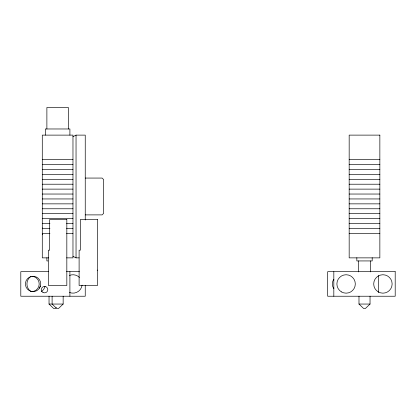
<?xml version="1.0" encoding="UTF-8"?>
<svg xmlns="http://www.w3.org/2000/svg" width="416" height="416" viewBox="0 0 416 416"><rect width="100%" height="100%" fill="white"/><g stroke="black" fill="none" stroke-linecap="round" stroke-linejoin="round"><path stroke-width="0.62" d="M56.368 307.616L55.442 308.506L53.674 308.506L49.036 304.054L49.036 296.228M63.149 296.228L63.149 304.054L58.51 308.506L56.742 308.506L52.104 304.054L52.104 296.228M370.037 296.228L370.037 304.054L365.394 308.506L363.626 308.506L358.987 304.054L358.987 296.228M72.972 136.651L76.04 135.117L85.244 135.117L85.244 220.022M42.281 159.666L72.972 159.666M349.17 159.666L379.855 159.666M42.281 164.575L72.972 164.575M349.17 164.575L379.855 164.575M42.281 169.484L72.972 169.484M349.17 169.484L379.855 169.484M42.281 174.398L72.972 174.398M349.17 174.398L379.855 174.398M85.244 178.064L102.123 178.064L103.657 179.598L103.657 213.356L102.123 214.89L85.244 214.89M42.281 179.306L72.972 179.306M349.17 179.306L379.855 179.306M42.281 184.215L72.972 184.215M349.17 184.215L379.855 184.215M42.281 189.124L72.972 189.124M349.17 189.124L379.855 189.124M42.281 194.038L72.972 194.038M349.17 194.038L379.855 194.038M42.281 198.947L72.972 198.947M349.17 198.947L379.855 198.947M42.281 203.856L72.972 203.856M349.17 203.856L379.855 203.856M42.281 208.77L72.972 208.77M349.17 208.77L379.855 208.77M42.281 213.678L72.972 213.678M349.17 213.678L379.855 213.678M42.281 218.587L72.972 218.587M349.17 218.587L379.855 218.587M42.281 223.496L49.956 223.496M66.57 223.496L72.972 223.496M349.17 223.496L379.855 223.496M42.281 228.103L42.702 228.103M42.281 228.41L49.956 228.41M66.57 228.41L72.972 228.41M349.17 228.41L379.855 228.41M42.281 233.319L49.956 233.319M66.57 233.319L72.972 233.319M349.17 233.319L379.855 233.319M42.281 234.239L42.702 234.239M48.677 257.868L42.281 257.868L42.281 135.117L72.972 135.117L72.972 257.868L66.576 257.868M72.972 256.334L76.04 257.868L79.108 257.868M47.913 260.936L46.883 260.936L46.883 257.743M97.209 270.145L97.521 270.145M48.584 271.679L20.8 271.679L20.8 296.228L85.244 296.228L85.244 285.246M66.508 271.679L79.43 271.679M49.036 304.054L63.149 304.054M358.987 304.054L370.037 304.054M378.321 275.553L378.321 292.422M372.185 257.743L372.185 260.936L356.84 260.936L356.84 257.743M370.651 260.936L370.651 271.918M358.374 260.936L358.374 271.918M333.824 271.679L333.824 296.228M76.04 135.117L76.04 257.868M69.904 135.117L69.904 128.976L45.349 128.976L45.349 135.117M69.904 271.679L69.904 296.228M68.37 128.976L68.37 107.494L46.883 107.494L46.883 128.976M32.042 276.297A7.67 7.67 0 0 1 39.208 284.206A7.67 7.67 0 0 1 31.543 291.626M39.369 288.132A4.602 4.602 0 0 1 40.56 286.068M45.037 286.338A9.204 9.204 0 0 1 41.257 291.611M31.034 291.611A9.204 9.204 0 0 1 31.034 276.297M82.098 285.158A9.204 9.204 0 0 1 69.446 292.458M69.446 275.449A9.204 9.204 0 0 1 79.482 277.446M333.876 288.626A7.67 7.67 0 0 1 333.876 279.282M66.83 219.508L66.83 285.49L48.417 285.49L48.417 250.198L49.655 250.198L49.655 219.508L66.83 219.508M97.521 219.508L97.521 285.49L79.108 285.49L79.108 250.198L80.34 250.198L80.34 219.508L97.521 219.508M379.855 135.117L349.17 135.117L349.17 257.868L379.855 257.868L379.855 135.117M395.2 271.679L327.683 271.679L327.683 296.228L395.2 296.228L395.2 271.679M378.321 291.928A9.204 9.204 0 0 0 392.132 283.956A9.204 9.204 0 0 0 378.321 275.98A9.204 9.204 0 0 0 378.321 291.928M341.494 291.928A9.204 9.204 0 0 0 355.306 283.956A9.204 9.204 0 0 0 341.494 275.98A9.204 9.204 0 0 0 341.494 291.928M42.973 292.422A3.224 3.224 0 0 0 47.804 289.63A3.224 3.224 0 0 0 42.973 286.842A3.224 3.224 0 0 0 42.973 292.422M29.24 290.597A7.67 7.67 0 0 0 40.747 283.956A7.67 7.67 0 0 0 29.24 277.311A7.67 7.67 0 0 0 29.24 290.597"/></g></svg>
